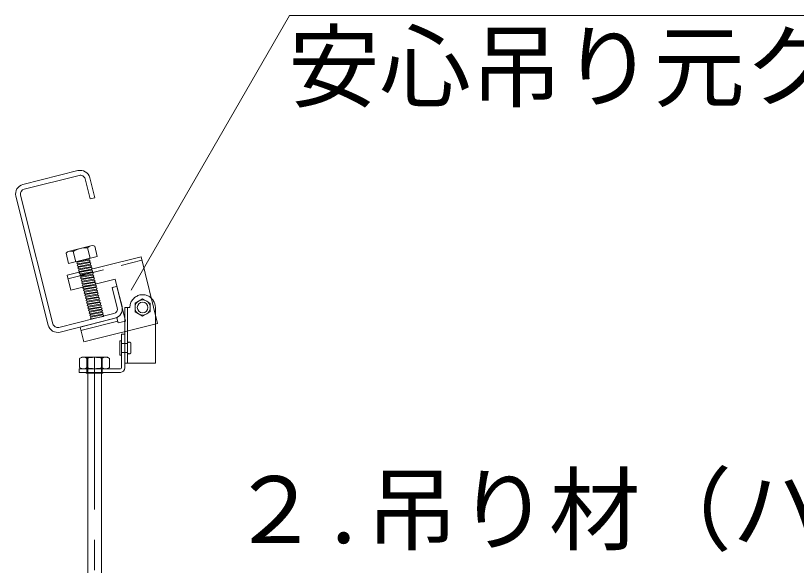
# Model space of a CAD drawing. Units: millimetres on the paper, enlarged 5 times, with parts at other scales. Extents: x -1379 to 1379, y -984 to 973.
# Drawn here: x -1242.9 to -1114.7, y -268.8 to -178.6 of the extents above; entities that cross this region are included whole.
import ezdxf
from ezdxf.enums import TextEntityAlignment as Align

# ---------------------------------------------------------------- set-up
doc = ezdxf.new("R2010")
doc.units = ezdxf.units.MM
doc.header["$LTSCALE"] = 5
for name, pattern in [('CHAIN1', [8, 5, -1, 1, -1]), ('DASHED1', [1.8, 1.2, -0.6]), ('DASHED2', [3, 2, -1])]:
    doc.linetypes.add(name, pattern=pattern)
for name, color, linetype, lineweight in [('2-0_中心線', 3, 'Continuous', 18), ('2-1_中線', 7, 'Continuous', 18), ('2-2_太線１', 3, 'Continuous', 18), ('2-4_細線', 7, 'Continuous', 18), ('2-6_文字', 7, 'Continuous', 18)]:
    doc.layers.add(name, color=color, linetype=linetype, lineweight=lineweight)
doc.styles.add('ＭＳ ゴシック', font='')
doc.styles.get('ＭＳ ゴシック').set_extended_font_data('MS Gothic')

msp = doc.modelspace()

# ---------------------------------------------------------------- linework, layer by layer
at = {"layer": '2-0_中心線', "color": 4, "linetype": 'CHAIN1', "lineweight": 9}
msp.add_line((-1229.919, -234.632), (-1229.919, -358.007), dxfattribs=at)
at = {"layer": '2-1_中線'}
for p, q in [((-1241.67, -206.276), (-1232.649, -204.014)), ((-1241.475, -207.052), (-1232.455, -204.79)), ((-1231.484, -205.371), (-1230.657, -208.669)), ((-1230.708, -205.176), (-1229.881, -208.474)), ((-1237.528, -229.362), (-1242.832, -208.217)), ((-1236.753, -229.168), (-1242.056, -208.023)), ((-1229.881, -208.474), (-1230.657, -208.669)), ((-1226.231, -223.023), (-1227.007, -223.218)), ((-1225.404, -226.321), (-1226.231, -223.023)), ((-1226.18, -226.516), (-1227.007, -223.218)), ((-1235.782, -229.749), (-1226.761, -227.486)), ((-1235.587, -230.525), (-1226.567, -228.262)), ((-1224.919, -229.607), (-1224.919, -235.632)), ((-1225.744, -234.245), (-1225.744, -232.02)), ((-1225.494, -234.245), (-1225.494, -232.02)), ((-1232.373, -234.832), (-1232.027, -234.632)), ((-1227.466, -234.832), (-1227.812, -234.632)), ((-1232.373, -234.832), (-1232.373, -236.357)), ((-1231.146, -234.832), (-1231.146, -236.357)), ((-1228.693, -234.832), (-1228.693, -236.357)), ((-1227.466, -234.832), (-1227.466, -236.357)), ((-1232.373, -236.357), (-1232.027, -236.557)), ((-1227.466, -236.357), (-1227.812, -236.557))]:
    msp.add_line(p, q, dxfattribs=at)
at = {"layer": '2-1_中線', "linetype": 'DASHED2'}
msp.add_line((-1224.519, -226.482), (-1224.519, -235.62), dxfattribs=at)
at = {"layer": '2-1_中線', "linetype": 'DASHED1'}
for p, q in [((-1224.519, -232.382), (-1225.494, -232.382)), ((-1224.519, -233.957), (-1224.519, -232.307)), ((-1223.944, -233.957), (-1223.944, -232.307)), ((-1224.519, -233.882), (-1225.494, -233.882))]:
    msp.add_line(p, q, dxfattribs=at)
at = {"layer": '2-1_中線'}
msp.add_lwpolyline([(-1219.919, -226.482), (-1219.919, -235.632), (-1224.919, -235.632)], dxfattribs=at)
msp.add_circle((-1222.019, -226.482), 0.875, dxfattribs=at)
for centre, radius, start, end in [((-1232.26, -205.566), 1.6, 14.08137, 104.08137), ((-1232.26, -205.566), 0.8, 14.08137, 104.08137), ((-1241.28, -207.828), 1.6, 104.08137, 194.08137), ((-1241.28, -207.828), 0.8, 104.08137, 194.08137), ((-1222.019, -226.482), 2.1, 0, 33.55731), ((-1226.956, -226.71), 0.8, 284.08137, 14.08137), ((-1226.956, -226.71), 1.6, 284.08137, 14.08137), ((-1235.977, -228.973), 1.6, 194.08137, 284.08137), ((-1235.977, -228.973), 0.8, 194.08137, 284.08137), ((-1225.619, -232.086), 0.142, 28.07249, 151.92751), ((-1231.76, -235.82), 1.163, 58.15533, 118.15533), ((-1229.919, -239.045), 4.388, 73.76424, 106.23576), ((-1228.079, -235.82), 1.163, 61.84467, 121.84467), ((-1225.619, -234.178), 0.142, 208.07249, 331.92751), ((-1231.76, -235.369), 1.163, 241.84467, 301.84467), ((-1229.919, -232.144), 4.388, 253.76424, 286.23576), ((-1228.079, -235.369), 1.163, 238.15533, 298.15533)]:
    msp.add_arc(centre, radius, start, end, dxfattribs=at)
at = {"layer": '2-1_中線', "linetype": 'DASHED1'}
for centre, start, end in [((-1224.232, -232.575), 43.00287, 136.99713), ((-1224.232, -233.689), 223.00287, 316.99713)]:
    msp.add_arc(centre, 0.393, start, end, dxfattribs=at)
at = {"layer": '2-2_太線１'}
for p, q in [((-1234.416, -221.199), (-1222.287, -218.175)), ((-1222.287, -218.175), (-1219.565, -229.091)), ((-1234.416, -221.199), (-1233.811, -223.625)), ((-1233.811, -223.625), (-1226.534, -221.81)), ((-1226.534, -221.81), (-1224.81, -228.724)), ((-1232.299, -229.689), (-1226.138, -228.153)), ((-1226.235, -228.177), (-1226.023, -229.026)), ((-1232.16, -230.247), (-1226.095, -228.735)), ((-1219.565, -229.091), (-1231.694, -232.115)), ((-1226.023, -229.026), (-1224.81, -228.724)), ((-1232.299, -229.689), (-1231.694, -232.115)), ((-1225.494, -230.882), (-1224.919, -230.882)), ((-1225.494, -236.382), (-1225.494, -230.882)), ((-1224.919, -236.382), (-1224.919, -230.882)), ((-1231.044, -234.632), (-1231.044, -350.66)), ((-1228.794, -234.632), (-1228.794, -350.66)), ((-1232.419, -237.132), (-1232.419, -236.557)), ((-1225.669, -236.557), (-1232.419, -236.557)), ((-1225.669, -237.132), (-1232.419, -237.132))]:
    msp.add_line(p, q, dxfattribs=at)
at = {"layer": '2-2_太線１', "linetype": 'DASHED1'}
for p, q in [((-1234.277, -221.757), (-1222.148, -218.733)), ((-1231.169, -237.257), (-1231.169, -234.632)), ((-1228.669, -237.257), (-1228.669, -234.632))]:
    msp.add_line(p, q, dxfattribs=at)
at = {"layer": '2-2_太線１'}
msp.add_circle((-1222.019, -226.482), 0.875, dxfattribs=at)
for radius in [0.75, 0.175]:
    msp.add_arc((-1225.669, -236.382), radius, 270, 0, dxfattribs=at)
at = {"layer": '2-4_細線', "color": 4, "lineweight": 9}
for p, q in [((-1223.923, -223.661), (-1197.887, -178.565)), ((-1197.887, -178.565), (-1050.397, -178.565))]:
    msp.add_line(p, q, dxfattribs=at)
at = {"layer": '2-4_細線'}
for p, q in [((-1230.526, -216.365), (-1234.055, -217.244)), ((-1230.526, -216.365), (-1234.055, -217.244)), ((-1231.072, -216.681), (-1230.649, -218.379)), ((-1231.072, -216.681), (-1230.649, -218.379)), ((-1234.601, -217.561), (-1234.178, -219.259)), ((-1234.601, -217.561), (-1234.178, -219.259)), ((-1233.425, -217.268), (-1233.001, -218.966)), ((-1233.425, -217.268), (-1233.001, -218.966)), ((-1232.78, -218.91), (-1230.836, -218.571)), ((-1232.746, -219.047), (-1230.802, -218.707)), ((-1232.678, -219.32), (-1230.734, -218.98)), ((-1232.644, -219.456), (-1230.7, -219.116)), ((-1230.733, -218.4), (-1230.836, -218.571)), ((-1232.576, -219.729), (-1230.632, -219.389)), ((-1232.542, -219.866), (-1230.598, -219.526)), ((-1232.44, -220.275), (-1232.542, -220.445)), ((-1232.542, -220.445), (-1232.372, -220.548)), ((-1232.474, -220.139), (-1230.53, -219.799)), ((-1232.474, -220.139), (-1232.44, -220.275)), ((-1232.44, -220.275), (-1230.496, -219.935)), ((-1232.372, -220.548), (-1230.428, -220.208)), ((-1232.372, -220.548), (-1232.338, -220.684)), ((-1230.53, -219.799), (-1230.496, -219.935)), ((-1231.734, -223.107), (-1231.726, -223.14)), ((-1231.726, -223.14), (-1229.781, -222.801)), ((-1231.658, -223.413), (-1229.713, -223.073)), ((-1230.291, -222.747), (-1229.815, -222.664)), ((-1229.79, -222.622), (-1229.815, -222.664)), ((-1229.815, -222.664), (-1229.781, -222.801)), ((-1231.726, -223.14), (-1231.828, -223.311)), ((-1231.828, -223.311), (-1231.658, -223.413)), ((-1231.624, -223.55), (-1229.679, -223.21)), ((-1231.555, -223.823), (-1229.611, -223.483)), ((-1231.521, -223.959), (-1229.577, -223.619)), ((-1231.453, -224.232), (-1229.509, -223.892)), ((-1231.419, -224.368), (-1229.475, -224.029)), ((-1231.351, -224.641), (-1229.407, -224.301)), ((-1231.215, -225.187), (-1231.318, -225.358)), ((-1231.318, -225.358), (-1231.147, -225.46)), ((-1231.317, -224.778), (-1229.373, -224.438)), ((-1231.249, -225.051), (-1229.305, -224.711)), ((-1231.249, -225.051), (-1231.215, -225.187)), ((-1231.113, -225.596), (-1231.216, -225.767)), ((-1231.215, -225.187), (-1229.271, -224.847)), ((-1231.147, -225.46), (-1229.203, -225.12)), ((-1231.147, -225.46), (-1231.113, -225.596)), ((-1231.113, -225.596), (-1229.169, -225.257)), ((-1231.045, -225.869), (-1229.101, -225.529)), ((-1231.011, -226.006), (-1229.067, -225.666)), ((-1231.216, -225.767), (-1231.045, -225.869)), ((-1231.011, -226.006), (-1231.114, -226.176)), ((-1231.114, -226.176), (-1230.943, -226.279)), ((-1231.045, -225.869), (-1231.011, -226.006)), ((-1230.909, -226.415), (-1231.012, -226.586)), ((-1231.012, -226.586), (-1230.841, -226.688)), ((-1230.943, -226.279), (-1228.999, -225.939)), ((-1230.943, -226.279), (-1230.909, -226.415)), ((-1230.909, -226.415), (-1228.965, -226.075)), ((-1230.807, -226.824), (-1230.909, -226.995)), ((-1230.841, -226.688), (-1228.897, -226.348)), ((-1230.841, -226.688), (-1230.807, -226.824)), ((-1230.807, -226.824), (-1228.863, -226.485)), ((-1230.739, -227.097), (-1228.795, -226.757)), ((-1230.705, -227.234), (-1228.761, -226.894)), ((-1230.909, -226.995), (-1230.739, -227.097)), ((-1230.705, -227.234), (-1230.807, -227.404)), ((-1230.807, -227.404), (-1230.637, -227.507)), ((-1230.739, -227.097), (-1230.705, -227.234)), ((-1230.603, -227.643), (-1230.705, -227.814)), ((-1230.705, -227.814), (-1230.535, -227.916)), ((-1230.637, -227.507), (-1228.693, -227.167)), ((-1230.637, -227.507), (-1230.603, -227.643)), ((-1230.603, -227.643), (-1228.659, -227.303)), ((-1230.501, -228.052), (-1230.603, -228.223)), ((-1230.603, -228.223), (-1230.433, -228.325)), ((-1230.535, -227.916), (-1228.591, -227.576)), ((-1230.535, -227.916), (-1230.501, -228.052)), ((-1230.501, -228.052), (-1228.557, -227.713)), ((-1230.433, -228.325), (-1228.489, -227.986))]:
    msp.add_line(p, q, dxfattribs=at)
at = {"layer": '2-4_細線', "linetype": 'DASHED2'}
for p, q in [((-1232.338, -220.684), (-1230.394, -220.344)), ((-1230.428, -220.208), (-1230.394, -220.344)), ((-1232.338, -220.684), (-1232.44, -220.855)), ((-1232.44, -220.855), (-1232.27, -220.957)), ((-1232.27, -220.957), (-1230.326, -220.617)), ((-1232.236, -221.094), (-1230.292, -220.754)), ((-1232.168, -221.367), (-1230.224, -221.027)), ((-1232.134, -221.503), (-1230.19, -221.163)), ((-1232.066, -221.776), (-1230.121, -221.436)), ((-1232.032, -221.912), (-1230.087, -221.572)), ((-1231.964, -222.185), (-1230.019, -221.845)), ((-1231.93, -222.322), (-1229.985, -221.982)), ((-1231.862, -222.595), (-1229.917, -222.255)), ((-1231.828, -222.731), (-1229.883, -222.391)), ((-1231.76, -223.004), (-1230.291, -222.747)), ((-1231.76, -223.004), (-1231.734, -223.107)), ((-1229.713, -222.494), (-1229.79, -222.622))]:
    msp.add_line(p, q, dxfattribs=at)
at = {"layer": '2-4_細線'}
for points in [[(-1229.896, -216.388), (-1229.472, -218.086), (-1234.178, -219.259)], [(-1229.896, -216.388), (-1229.472, -218.086), (-1234.178, -219.259)], [(-1232.78, -218.91), (-1232.746, -219.047), (-1232.849, -219.217), (-1232.678, -219.32)], [(-1230.836, -218.571), (-1230.802, -218.707), (-1230.631, -218.81), (-1230.734, -218.98)], [(-1230.734, -218.98), (-1230.7, -219.116), (-1230.529, -219.219), (-1230.632, -219.389)], [(-1232.678, -219.32), (-1232.644, -219.456), (-1232.747, -219.627), (-1232.576, -219.729)], [(-1232.576, -219.729), (-1232.542, -219.866), (-1232.644, -220.036), (-1232.474, -220.139)], [(-1230.632, -219.389), (-1230.598, -219.526), (-1230.427, -219.628), (-1230.53, -219.799)], [(-1230.496, -219.935), (-1230.325, -220.038), (-1230.428, -220.208)], [(-1229.781, -222.801), (-1229.611, -222.903), (-1229.713, -223.073)], [(-1229.713, -223.073), (-1229.679, -223.21), (-1229.509, -223.312), (-1229.611, -223.483)], [(-1231.658, -223.413), (-1231.624, -223.55), (-1231.726, -223.72), (-1231.555, -223.823)], [(-1231.555, -223.823), (-1231.521, -223.959), (-1231.624, -224.13), (-1231.453, -224.232)], [(-1231.453, -224.232), (-1231.419, -224.368), (-1231.522, -224.539), (-1231.351, -224.641)], [(-1229.611, -223.483), (-1229.577, -223.619), (-1229.407, -223.722), (-1229.509, -223.892)], [(-1229.509, -223.892), (-1229.475, -224.029), (-1229.305, -224.131), (-1229.407, -224.301)], [(-1229.407, -224.301), (-1229.373, -224.438), (-1229.203, -224.54), (-1229.305, -224.711)], [(-1231.351, -224.641), (-1231.317, -224.778), (-1231.42, -224.948), (-1231.249, -225.051)], [(-1229.305, -224.711), (-1229.271, -224.847), (-1229.101, -224.95), (-1229.203, -225.12)], [(-1229.203, -225.12), (-1229.169, -225.257), (-1228.998, -225.359), (-1229.101, -225.529)], [(-1229.101, -225.529), (-1229.067, -225.666), (-1228.896, -225.768), (-1228.999, -225.939)], [(-1228.999, -225.939), (-1228.965, -226.075), (-1228.794, -226.178), (-1228.897, -226.348)], [(-1228.897, -226.348), (-1228.863, -226.485), (-1228.692, -226.587), (-1228.795, -226.757)], [(-1228.795, -226.757), (-1228.761, -226.894), (-1228.59, -226.996), (-1228.693, -227.167)], [(-1228.693, -227.167), (-1228.659, -227.303), (-1228.488, -227.406), (-1228.591, -227.576)], [(-1228.591, -227.576), (-1228.557, -227.713), (-1228.386, -227.815), (-1228.489, -227.986)]]:
    msp.add_lwpolyline(points, dxfattribs=at)
at = {"layer": '2-4_細線', "linetype": 'DASHED2'}
for points in [[(-1230.394, -220.344), (-1230.223, -220.447), (-1230.326, -220.617)], [(-1232.27, -220.957), (-1232.236, -221.094), (-1232.338, -221.264), (-1232.168, -221.367)], [(-1232.168, -221.367), (-1232.134, -221.503), (-1232.236, -221.673), (-1232.066, -221.776)], [(-1232.066, -221.776), (-1232.032, -221.912), (-1232.134, -222.083), (-1231.964, -222.185)], [(-1230.326, -220.617), (-1230.292, -220.754), (-1230.121, -220.856), (-1230.224, -221.027)], [(-1230.224, -221.027), (-1230.19, -221.163), (-1230.019, -221.266), (-1230.121, -221.436)], [(-1230.121, -221.436), (-1230.087, -221.572), (-1229.917, -221.675), (-1230.019, -221.845)], [(-1231.964, -222.185), (-1231.93, -222.322), (-1232.032, -222.492), (-1231.862, -222.595)], [(-1231.862, -222.595), (-1231.828, -222.731), (-1231.93, -222.901), (-1231.76, -223.004)], [(-1230.019, -221.845), (-1229.985, -221.982), (-1229.815, -222.084), (-1229.917, -222.255)], [(-1229.917, -222.255), (-1229.883, -222.391), (-1229.713, -222.494)]]:
    msp.add_lwpolyline(points, dxfattribs=at)
at = {"layer": '2-4_細線', "color": 4, "lineweight": 9}
msp.add_lwpolyline([(-1222.019, -225.039), (-1220.769, -225.76), (-1220.769, -227.204), (-1222.019, -227.925), (-1223.269, -227.204), (-1223.269, -225.76)], close=True, dxfattribs=at)
msp.add_circle((-1222.019, -226.482), 1.25, dxfattribs=at)
at = {"layer": '2-4_細線'}
for centre, radius, start, end in [((-1231.254, -220.965), 4.287, 87.57359, 120.42642), ((-1231.254, -220.965), 4.287, 87.57359, 120.42642), ((-1230.251, -217.468), 1.137, 71.79578, 136.20424), ((-1230.251, -217.468), 1.137, 71.79578, 136.20424), ((-1233.78, -218.348), 1.138, 71.79741, 136.20261), ((-1233.78, -218.348), 1.138, 71.79741, 136.20261)]:
    msp.add_arc(centre, radius, start, end, dxfattribs=at)
at = {"layer": '2-6_文字'}
for p, q in [((-1226.231, -223.023), (-1226.789, -223.162)), ((-1225.3, -226.759), (-1226.231, -223.023)), ((-1227.812, -234.632), (-1232.027, -234.632)), ((-1227.812, -236.557), (-1232.027, -236.557)), ((-1231.303, -237.257), (-1231.303, -237.132)), ((-1228.535, -237.257), (-1228.535, -237.132)), ((-1228.535, -237.257), (-1231.303, -237.257))]:
    msp.add_line(p, q, dxfattribs=at)
at = {"layer": '2-6_文字', "linetype": 'DASHED2'}
for p, q in [((-1224.919, -226.482), (-1224.119, -226.482)), ((-1224.919, -229.607), (-1224.919, -226.482))]:
    msp.add_line(p, q, dxfattribs=at)
msp.add_arc((-1222.019, -226.482), 2.1, 33.55731, 180, dxfattribs=at)

# ---------------------------------------------------------------- texts
at = {"layer": '2-6_文字', "style": 'ＭＳ ゴシック'}
for s, p in [('安心吊り元クランプ', (-1198.117, -195.74)), ('２.吊り材（ハンガー）', (-1207.756, -268.469))]:
    msp.add_text(s, height=11, dxfattribs=at).set_placement(p, align=Align.BOTTOM_LEFT)

doc.saveas('drawing.dxf')
